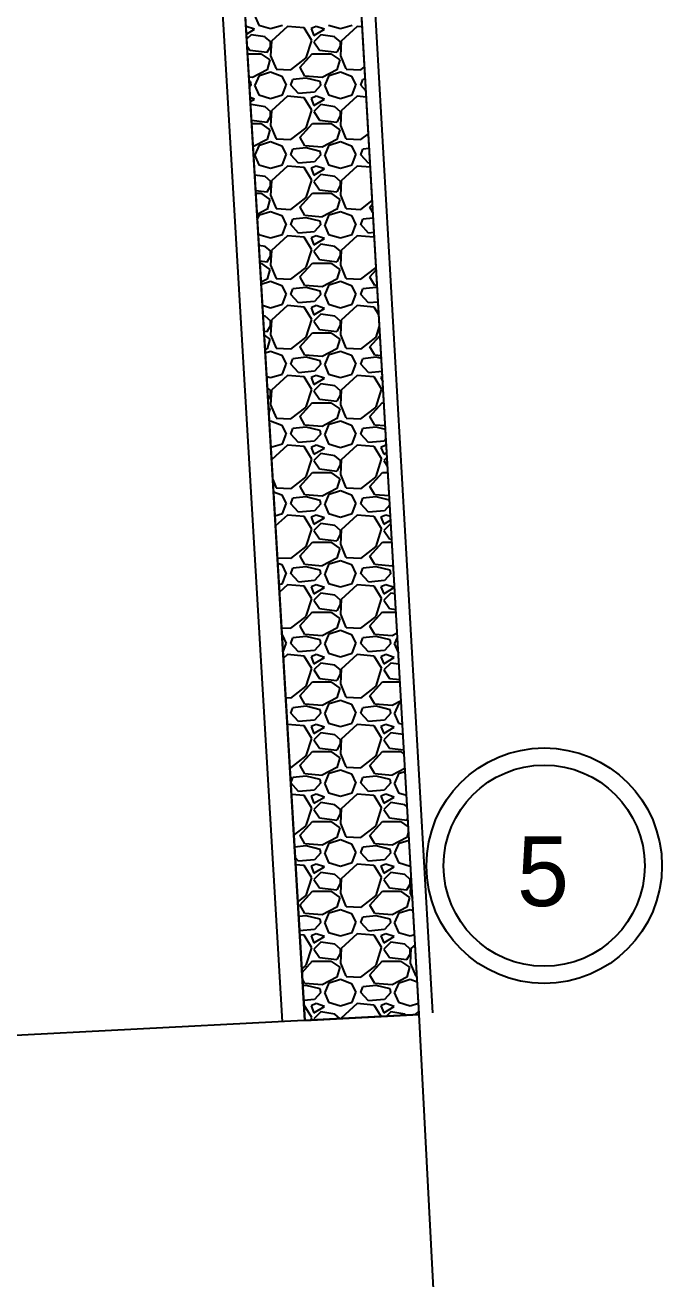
# Model space of a CAD drawing. Extents: x -31423 to 1909503, y -2344077 to 1640342.
# Drawn here: x 112482 to 121605, y -35104 to -17140 of the extents above; entities that cross this region are included whole.
import ezdxf

# ---------------------------------------------------------------- set-up
doc = ezdxf.new("R2010")
doc.units = 0
for name, color, linetype in [('Level 13', 7, 'Continuous'), ('Level 14', 7, 'Continuous'), ('Level 15', 7, 'Continuous'), ('Level 17', 7, 'Continuous'), ('Level 20', 7, 'Continuous')]:
    doc.layers.add(name, color=color, linetype=linetype)

msp = doc.modelspace()

# ---------------------------------------------------------------- linework, layer by layer
at = {"layer": 'Level 13'}
for p, q in [((118126, -31318), (46921, -34991)), ((118473, -37865), (118126, -31318))]:
    msp.add_line(p, q, dxfattribs=at)
at = {"layer": 'Level 14'}
for p, q in [((115770, -17000), (115830, -17140)), ((115650, -17160), (115645, -17162)), ((115770, -17200), (115650, -17160)), ((115652, -17271), (115770, -17200)), ((115830, -17140), (116000, -17190)), ((116000, -17190), (116170, -17140)), ((116240, -17160), (116010, -17370)), ((116480, -17180), (116240, -17160)), ((116591, -17360), (116481, -17180)), ((116650, -17160), (116580, -17190)), ((116580, -17190), (116620, -17290)), ((116620, -17290), (116770, -17200)), ((116770, -17200), (116650, -17160)), ((116830, -17140), (117000, -17190)), ((117000, -17190), (117170, -17140)), ((117240, -17160), (117010, -17370)), ((117313, -17166), (117240, -17160)), ((115720, -17280), (115656, -17344)), ((115920, -17310), (115720, -17280)), ((116001, -17381), (115921, -17311)), ((116010, -17370), (116000, -17580)), ((116000, -17440), (116000, -17380)), ((116510, -17610), (116590, -17360)), ((116720, -17280), (116620, -17380)), ((116620, -17380), (116700, -17500)), ((116920, -17310), (116720, -17280)), ((117001, -17381), (116921, -17311)), ((117010, -17370), (117000, -17580)), ((117000, -17440), (117000, -17380)), ((115662, -17443), (115700, -17500)), ((115668, -17550), (115860, -17550)), ((115700, -17500), (115950, -17530)), ((115860, -17550), (115990, -17640)), ((115951, -17530), (116001, -17440)), ((115999, -17579), (116079, -17769)), ((116420, -17749), (116600, -17549)), ((116600, -17550), (116860, -17550)), ((116700, -17500), (116950, -17530)), ((116860, -17550), (116990, -17640)), ((116951, -17530), (117001, -17440)), ((116999, -17579), (117079, -17769)), ((115950, -17779), (115740, -17889)), ((115990, -17640), (115950, -17780)), ((116080, -17770), (116290, -17780)), ((116290, -17781), (116510, -17611)), ((116491, -17870), (116421, -17750)), ((116950, -17779), (116740, -17889)), ((116990, -17640), (116950, -17780)), ((117080, -17770), (117290, -17780)), ((117290, -17781), (117345, -17739)), ((115740, -17890), (115688, -17886)), ((115710, -17950), (115692, -17945)), ((115720, -18000), (115710, -17950)), ((115780, -18000), (115840, -17860)), ((115840, -17860), (116000, -17810)), ((116000, -17810), (116160, -17870)), ((116160, -17870), (116220, -18000)), ((116290, -18000), (116320, -17920)), ((116510, -17900), (116320, -17920)), ((116740, -17890), (116490, -17870)), ((116710, -17950), (116510, -17900)), ((116720, -18000), (116710, -17950)), ((116780, -18000), (116840, -17860)), ((116840, -17860), (117000, -17810)), ((117000, -17810), (117160, -17870)), ((117160, -17870), (117220, -18000)), ((117290, -18000), (117320, -17920)), ((117356, -17916), (117320, -17920)), ((115720, -17999), (115696, -18025)), ((115770, -18000), (115830, -18140)), ((115830, -18140), (116000, -18190)), ((116000, -18190), (116170, -18140)), ((116170, -18139), (116220, -17999)), ((116400, -18119), (116290, -17999)), ((116630, -18100), (116400, -18120)), ((116720, -17999), (116630, -18099)), ((116770, -18000), (116830, -18140)), ((116830, -18140), (117000, -18190)), ((117000, -18190), (117170, -18140)), ((117170, -18139), (117220, -17999)), ((117365, -18081), (117290, -17999)), ((115770, -18200), (115705, -18178)), ((115709, -18237), (115770, -18200)), ((115720, -18280), (115712, -18288)), ((115920, -18310), (115720, -18280)), ((116001, -18381), (115921, -18311)), ((116240, -18160), (116010, -18370)), ((116480, -18180), (116240, -18160)), ((116591, -18360), (116481, -18180)), ((116650, -18160), (116580, -18190)), ((116580, -18190), (116620, -18290)), ((116620, -18290), (116770, -18200)), ((116720, -18280), (116620, -18380)), ((116770, -18200), (116650, -18160)), ((116920, -18310), (116720, -18280)), ((117001, -18381), (116921, -18311)), ((117240, -18160), (117010, -18370)), ((117370, -18171), (117240, -18160)), ((115725, -18503), (115950, -18530)), ((115951, -18530), (116001, -18440)), ((116010, -18370), (116000, -18580)), ((116000, -18440), (116000, -18380)), ((116510, -18610), (116590, -18360)), ((116620, -18380), (116700, -18500)), ((116700, -18500), (116950, -18530)), ((116951, -18530), (117001, -18440)), ((117010, -18370), (117000, -18580)), ((117000, -18440), (117000, -18380)), ((115728, -18550), (115860, -18550)), ((115860, -18550), (115990, -18640)), ((115990, -18640), (115950, -18780)), ((115999, -18579), (116079, -18769)), ((116290, -18781), (116510, -18611)), ((116420, -18749), (116600, -18549)), ((116600, -18550), (116860, -18550)), ((116860, -18550), (116990, -18640)), ((116990, -18640), (116950, -18780)), ((116999, -18579), (117079, -18769)), ((115950, -18779), (115747, -18885)), ((115780, -19000), (115840, -18860)), ((115840, -18860), (116000, -18810)), ((116000, -18810), (116160, -18870)), ((116080, -18770), (116290, -18780)), ((116491, -18870), (116421, -18750)), ((116950, -18779), (116740, -18889)), ((116780, -19000), (116840, -18860)), ((116840, -18860), (117000, -18810)), ((117000, -18810), (117160, -18870)), ((117080, -18770), (117290, -18780)), ((117290, -18781), (117401, -18696)), ((115770, -19000), (115830, -19140)), ((116160, -18870), (116220, -19000)), ((116170, -19139), (116220, -18999)), ((116290, -19000), (116320, -18920)), ((116400, -19119), (116290, -18999)), ((116510, -18900), (116320, -18920)), ((116740, -18890), (116490, -18870)), ((116710, -18950), (116510, -18900)), ((116720, -18999), (116630, -19099)), ((116720, -19000), (116710, -18950)), ((116770, -19000), (116830, -19140)), ((117160, -18870), (117220, -19000)), ((117170, -19139), (117220, -18999)), ((117290, -19000), (117320, -18920)), ((117400, -19119), (117290, -18999)), ((117413, -18910), (117320, -18920)), ((115770, -19200), (115766, -19199)), ((115766, -19202), (115770, -19200)), ((115830, -19140), (116000, -19190)), ((116000, -19190), (116170, -19140)), ((116240, -19160), (116010, -19370)), ((116480, -19180), (116240, -19160)), ((116630, -19100), (116400, -19120)), ((116591, -19360), (116481, -19180)), ((116650, -19160), (116580, -19190)), ((116580, -19190), (116620, -19290)), ((116620, -19290), (116770, -19200)), ((116770, -19200), (116650, -19160)), ((116830, -19140), (117000, -19190)), ((117000, -19190), (117170, -19140)), ((117240, -19160), (117010, -19370)), ((117428, -19176), (117240, -19160)), ((117425, -19118), (117400, -19120)), ((115920, -19310), (115771, -19288)), ((116001, -19380), (115921, -19310)), ((116010, -19370), (116000, -19580)), ((116000, -19440), (116000, -19380)), ((116510, -19610), (116590, -19360)), ((116720, -19280), (116620, -19380)), ((116620, -19380), (116700, -19500)), ((116920, -19310), (116720, -19280)), ((117001, -19380), (116921, -19310)), ((117010, -19370), (117000, -19580)), ((117000, -19440), (117000, -19380)), ((115785, -19510), (115950, -19530)), ((115787, -19550), (115860, -19550)), ((115860, -19550), (115990, -19640)), ((115951, -19530), (116001, -19440)), ((115999, -19579), (116079, -19769)), ((116420, -19749), (116600, -19549)), ((116600, -19550), (116860, -19550)), ((116700, -19500), (116950, -19530)), ((116860, -19550), (116990, -19640)), ((116951, -19530), (117001, -19440)), ((116999, -19579), (117079, -19769)), ((115990, -19640), (115950, -19780)), ((116290, -19781), (116510, -19611)), ((116491, -19870), (116421, -19750)), ((116990, -19640), (116950, -19780)), ((117290, -19781), (117456, -19654)), ((117420, -19749), (117459, -19706)), ((117466, -19827), (117421, -19750)), ((115950, -19779), (115805, -19855)), ((115809, -19930), (115840, -19860)), ((115840, -19860), (116000, -19810)), ((116000, -19810), (116160, -19870)), ((116080, -19770), (116290, -19780)), ((116160, -19870), (116220, -20000)), ((116290, -20000), (116320, -19920)), ((116510, -19900), (116320, -19920)), ((116740, -19890), (116490, -19870)), ((116710, -19950), (116510, -19900)), ((116950, -19779), (116740, -19889)), ((116780, -20000), (116840, -19860)), ((116840, -19860), (117000, -19810)), ((117000, -19810), (117160, -19870)), ((117080, -19770), (117290, -19780)), ((117160, -19870), (117220, -20000)), ((117290, -20000), (117320, -19920)), ((117470, -19904), (117320, -19920)), ((115821, -20119), (115830, -20140)), ((116170, -20139), (116220, -19999)), ((116400, -20119), (116290, -19999)), ((116630, -20100), (116400, -20120)), ((116720, -19999), (116630, -20099)), ((116720, -20000), (116710, -19950)), ((116770, -20000), (116830, -20140)), ((117170, -20139), (117220, -19999)), ((117400, -20119), (117290, -19999)), ((117482, -20113), (117400, -20120)), ((115830, -20140), (116000, -20190)), ((115920, -20310), (115831, -20297)), ((116000, -20190), (116170, -20140)), ((116240, -20160), (116010, -20370)), ((116480, -20180), (116240, -20160)), ((116591, -20360), (116481, -20180)), ((116650, -20160), (116580, -20190)), ((116580, -20190), (116620, -20290)), ((116620, -20290), (116770, -20200)), ((116720, -20280), (116620, -20380)), ((116770, -20200), (116650, -20160)), ((116920, -20310), (116720, -20280)), ((116830, -20140), (117000, -20190)), ((117000, -20190), (117170, -20140)), ((117240, -20160), (117010, -20370)), ((117480, -20180), (117240, -20160)), ((117486, -20189), (117481, -20180)), ((116001, -20380), (115921, -20310)), ((115951, -20530), (116001, -20440)), ((116010, -20370), (116000, -20580)), ((116000, -20440), (116000, -20380)), ((116510, -20610), (116590, -20360)), ((116620, -20380), (116700, -20500)), ((117001, -20380), (116921, -20310)), ((116951, -20530), (117001, -20440)), ((117010, -20370), (117000, -20580)), ((117000, -20440), (117000, -20380)), ((115844, -20517), (115950, -20530)), ((115846, -20550), (115860, -20550)), ((115860, -20550), (115990, -20640)), ((115990, -20640), (115950, -20780)), ((115999, -20579), (116079, -20769)), ((116290, -20781), (116510, -20611)), ((116420, -20749), (116600, -20549)), ((116600, -20550), (116860, -20550)), ((116700, -20500), (116950, -20530)), ((116860, -20550), (116990, -20640)), ((116990, -20640), (116950, -20780)), ((116999, -20579), (117079, -20769)), ((117290, -20781), (117510, -20611)), ((117420, -20749), (117513, -20646)), ((117510, -20610), (117511, -20609)), ((115950, -20779), (115863, -20825)), ((115864, -20852), (116000, -20810)), ((116000, -20810), (116160, -20870)), ((116080, -20770), (116290, -20780)), ((116491, -20870), (116421, -20750)), ((116950, -20779), (116740, -20889)), ((116840, -20860), (117000, -20810)), ((117000, -20810), (117160, -20870)), ((117080, -20770), (117290, -20780)), ((117491, -20870), (117421, -20750)), ((116160, -20870), (116220, -21000)), ((116170, -21139), (116220, -20999)), ((116290, -21000), (116320, -20920)), ((116400, -21119), (116290, -20999)), ((116510, -20900), (116320, -20920)), ((116740, -20890), (116490, -20870)), ((116710, -20950), (116510, -20900)), ((116720, -20999), (116630, -21099)), ((116720, -21000), (116710, -20950)), ((116770, -21000), (116830, -21140)), ((116780, -21000), (116840, -20860)), ((117160, -20870), (117220, -21000)), ((117170, -21139), (117220, -20999)), ((117290, -21000), (117320, -20920)), ((117400, -21119), (117290, -20999)), ((117510, -20900), (117320, -20920)), ((117526, -20873), (117490, -20870)), ((117528, -20904), (117510, -20900)), ((115882, -21155), (116000, -21190)), ((116000, -21190), (116170, -21140)), ((116240, -21160), (116010, -21370)), ((116480, -21180), (116240, -21160)), ((116630, -21100), (116400, -21120)), ((116591, -21360), (116481, -21180)), ((116650, -21160), (116580, -21190)), ((116580, -21190), (116620, -21290)), ((116770, -21200), (116650, -21160)), ((116830, -21140), (117000, -21190)), ((117000, -21190), (117170, -21140)), ((117240, -21160), (117010, -21370)), ((117480, -21180), (117240, -21160)), ((117539, -21108), (117400, -21120)), ((117550, -21293), (117481, -21180)), ((115920, -21310), (115891, -21306)), ((116001, -21380), (115921, -21310)), ((116010, -21370), (116000, -21580)), ((116510, -21610), (116590, -21360)), ((116620, -21290), (116770, -21200)), ((116720, -21280), (116620, -21380)), ((116920, -21310), (116720, -21280)), ((117001, -21380), (116921, -21310)), ((117010, -21370), (117000, -21580)), ((115904, -21525), (115950, -21530)), ((115951, -21530), (116001, -21440)), ((116000, -21440), (116000, -21380)), ((116420, -21749), (116600, -21549)), ((116600, -21550), (116860, -21550)), ((116620, -21380), (116700, -21500)), ((116700, -21500), (116950, -21530)), ((116860, -21550), (116990, -21640)), ((116951, -21530), (117001, -21440)), ((117000, -21440), (117000, -21380)), ((117510, -21610), (117559, -21456)), ((115908, -21583), (115990, -21640)), ((115990, -21640), (115950, -21780)), ((115999, -21579), (116079, -21769)), ((116290, -21781), (116510, -21611)), ((116990, -21640), (116950, -21780)), ((116999, -21579), (117079, -21769)), ((117290, -21782), (117510, -21612)), ((117420, -21749), (117567, -21586)), ((115950, -21779), (115920, -21795)), ((115923, -21834), (116000, -21810)), ((116000, -21810), (116160, -21870)), ((116080, -21770), (116290, -21780)), ((116160, -21870), (116220, -22000)), ((116510, -21900), (116320, -21920)), ((116491, -21870), (116421, -21750)), ((116740, -21890), (116490, -21870)), ((116710, -21950), (116510, -21900)), ((116950, -21779), (116740, -21889)), ((116780, -22000), (116840, -21860)), ((116840, -21860), (117000, -21810)), ((117000, -21810), (117160, -21870)), ((117080, -21770), (117290, -21780)), ((117160, -21870), (117220, -22000)), ((117510, -21900), (117320, -21920)), ((117491, -21870), (117421, -21750)), ((117584, -21878), (117490, -21870)), ((117586, -21919), (117510, -21900)), ((116170, -22139), (116220, -21999)), ((116290, -22000), (116320, -21920)), ((116400, -22119), (116290, -21999)), ((116720, -21999), (116630, -22099)), ((116720, -22000), (116710, -21950)), ((116770, -22000), (116830, -22140)), ((117170, -22139), (117220, -21999)), ((117290, -22000), (117320, -21920)), ((117400, -22119), (117290, -21999)), ((115943, -22173), (116000, -22190)), ((116000, -22190), (116170, -22140)), ((116240, -22160), (116010, -22370)), ((116480, -22180), (116240, -22160)), ((116630, -22100), (116400, -22120)), ((116591, -22360), (116481, -22180)), ((116650, -22160), (116580, -22190)), ((116580, -22190), (116620, -22290)), ((116620, -22290), (116770, -22200)), ((116770, -22200), (116650, -22160)), ((116830, -22140), (117000, -22190)), ((117000, -22190), (117170, -22140)), ((117240, -22160), (117010, -22370)), ((117480, -22180), (117240, -22160)), ((117596, -22103), (117400, -22120)), ((117591, -22360), (117481, -22180)), ((117601, -22181), (117580, -22190)), ((117580, -22190), (117605, -22253)), ((116001, -22380), (115953, -22338)), ((115963, -22508), (116001, -22440)), ((116010, -22370), (116000, -22580)), ((116000, -22440), (116000, -22380)), ((116510, -22610), (116590, -22360)), ((116720, -22280), (116620, -22380)), ((116620, -22380), (116700, -22500)), ((116920, -22310), (116720, -22280)), ((117001, -22380), (116921, -22310)), ((116951, -22530), (117001, -22440)), ((117010, -22370), (117000, -22580)), ((117000, -22440), (117000, -22380)), ((117510, -22610), (117590, -22360)), ((115970, -22626), (115990, -22640)), ((115999, -22579), (116079, -22769)), ((116290, -22782), (116510, -22612)), ((116420, -22749), (116600, -22549)), ((116600, -22550), (116860, -22550)), ((116700, -22500), (116950, -22530)), ((116860, -22550), (116990, -22640)), ((116999, -22579), (117079, -22769)), ((117290, -22782), (117510, -22612)), ((117420, -22749), (117600, -22549)), ((117600, -22550), (117622, -22550)), ((115990, -22640), (115974, -22698)), ((115981, -22816), (116000, -22810)), ((116000, -22810), (116160, -22870)), ((116080, -22770), (116290, -22780)), ((116491, -22870), (116421, -22750)), ((116950, -22779), (116740, -22889)), ((116840, -22860), (117000, -22810)), ((116990, -22640), (116950, -22780)), ((117000, -22810), (117160, -22870)), ((117080, -22770), (117290, -22780)), ((117491, -22870), (117421, -22750)), ((116160, -22870), (116220, -23000)), ((116290, -23000), (116320, -22920)), ((116510, -22900), (116320, -22920)), ((116740, -22890), (116490, -22870)), ((116710, -22950), (116510, -22900)), ((116720, -23000), (116710, -22950)), ((116780, -23000), (116840, -22860)), ((117160, -22870), (117220, -23000)), ((117290, -23000), (117320, -22920)), ((117510, -22900), (117320, -22920)), ((117641, -22882), (117490, -22870)), ((117644, -22933), (117510, -22900)), ((116003, -23189), (116170, -23140)), ((116240, -23160), (116014, -23367)), ((116170, -23139), (116220, -22999)), ((116480, -23180), (116240, -23160)), ((116400, -23119), (116290, -22999)), ((116630, -23100), (116400, -23120)), ((116650, -23160), (116580, -23190)), ((116720, -22999), (116630, -23099)), ((116770, -23200), (116650, -23160)), ((116770, -23000), (116830, -23140)), ((116830, -23140), (117000, -23190)), ((117000, -23190), (117170, -23140)), ((117240, -23160), (117010, -23370)), ((117170, -23139), (117220, -22999)), ((117480, -23180), (117240, -23160)), ((117400, -23119), (117290, -22999)), ((117630, -23100), (117400, -23120)), ((117650, -23160), (117580, -23190)), ((117652, -23074), (117630, -23099)), ((117657, -23162), (117650, -23160)), ((116591, -23360), (116481, -23180)), ((116580, -23190), (116620, -23290)), ((116620, -23290), (116770, -23200)), ((116720, -23280), (116620, -23380)), ((116920, -23310), (116720, -23280)), ((117000, -23380), (116921, -23310)), ((117591, -23360), (117481, -23180)), ((117580, -23190), (117620, -23290)), ((117620, -23290), (117663, -23264)), ((117667, -23333), (117620, -23380)), ((116510, -23610), (116590, -23360)), ((116620, -23380), (116700, -23500)), ((116700, -23500), (116950, -23530)), ((116951, -23530), (117001, -23440)), ((117010, -23370), (117000, -23580)), ((117000, -23440), (117000, -23380)), ((117510, -23610), (117590, -23360)), ((117620, -23380), (117675, -23462)), ((116031, -23653), (116079, -23769)), ((116290, -23782), (116510, -23612)), ((116420, -23749), (116600, -23549)), ((116600, -23550), (116860, -23550)), ((116860, -23550), (116990, -23640)), ((116990, -23640), (116950, -23780)), ((116999, -23579), (117079, -23769)), ((117290, -23782), (117510, -23612)), ((117420, -23749), (117600, -23549)), ((117600, -23550), (117680, -23550)), ((116041, -23825), (116160, -23870)), ((116080, -23770), (116290, -23780)), ((116160, -23870), (116220, -24000)), ((116491, -23870), (116421, -23750)), ((116740, -23890), (116490, -23870)), ((116950, -23779), (116740, -23889)), ((116780, -24000), (116840, -23860)), ((116840, -23860), (117000, -23810)), ((117000, -23810), (117160, -23870)), ((117080, -23770), (117290, -23780)), ((117160, -23870), (117220, -24000)), ((117491, -23870), (117421, -23750)), ((117699, -23887), (117490, -23870)), ((116170, -24139), (116220, -23999)), ((116290, -24000), (116320, -23920)), ((116400, -24119), (116290, -23999)), ((116510, -23900), (116320, -23920)), ((116710, -23950), (116510, -23900)), ((116720, -23999), (116630, -24099)), ((116720, -24000), (116710, -23950)), ((116770, -24000), (116830, -24140)), ((117170, -24139), (117220, -23999)), ((117290, -24000), (117320, -23920)), ((117400, -24119), (117290, -23999)), ((117510, -23900), (117320, -23920)), ((117703, -23948), (117510, -23900)), ((117706, -24014), (117630, -24099)), ((116061, -24172), (116170, -24140)), ((116240, -24160), (116070, -24315)), ((116480, -24180), (116240, -24160)), ((116630, -24100), (116400, -24120)), ((116591, -24360), (116481, -24180)), ((116650, -24160), (116580, -24190)), ((116580, -24190), (116620, -24290)), ((116620, -24290), (116770, -24200)), ((116770, -24200), (116650, -24160)), ((116830, -24140), (117000, -24190)), ((117000, -24190), (117170, -24140)), ((117240, -24160), (117010, -24370)), ((117480, -24180), (117240, -24160)), ((117630, -24100), (117400, -24120)), ((117591, -24360), (117481, -24180)), ((117650, -24160), (117580, -24190)), ((117580, -24190), (117620, -24290)), ((117620, -24290), (117719, -24231)), ((117716, -24182), (117650, -24160)), ((116510, -24610), (116590, -24360)), ((116720, -24280), (116620, -24380)), ((116620, -24380), (116700, -24500)), ((116920, -24310), (116720, -24280)), ((117000, -24380), (116920, -24310)), ((117010, -24370), (117000, -24580)), ((117000, -24440), (117000, -24380)), ((117510, -24610), (117590, -24360)), ((117720, -24280), (117620, -24380)), ((117620, -24380), (117700, -24500)), ((117722, -24280), (117720, -24280)), ((116420, -24749), (116600, -24549)), ((116600, -24550), (116860, -24550)), ((116700, -24500), (116950, -24530)), ((116860, -24550), (116990, -24640)), ((116951, -24530), (117001, -24440)), ((116999, -24579), (117079, -24769)), ((117420, -24749), (117600, -24549)), ((117600, -24550), (117737, -24550)), ((117700, -24500), (117735, -24504)), ((116097, -24771), (116290, -24780)), ((116290, -24782), (116510, -24612)), ((116491, -24870), (116421, -24750)), ((116950, -24779), (116740, -24889)), ((116990, -24640), (116950, -24780)), ((117080, -24770), (117290, -24780)), ((117290, -24782), (117510, -24612)), ((117491, -24870), (117421, -24750)), ((116102, -24848), (116160, -24870)), ((116160, -24870), (116220, -25000)), ((116290, -25000), (116320, -24920)), ((116510, -24900), (116320, -24920)), ((116740, -24890), (116490, -24870)), ((116710, -24950), (116510, -24900)), ((116720, -25000), (116710, -24950)), ((116780, -25000), (116840, -24860)), ((116840, -24860), (117000, -24810)), ((117000, -24810), (117160, -24870)), ((117160, -24870), (117220, -25000)), ((117290, -25000), (117320, -24920)), ((117510, -24900), (117320, -24920)), ((117740, -24890), (117490, -24870)), ((117710, -24950), (117510, -24900)), ((117720, -25000), (117710, -24950)), ((117756, -24881), (117740, -24889)), ((116120, -25155), (116170, -25140)), ((116170, -25139), (116220, -24999)), ((116400, -25119), (116290, -24999)), ((116630, -25100), (116400, -25120)), ((116720, -24999), (116630, -25099)), ((116770, -25000), (116830, -25140)), ((116830, -25140), (117000, -25190)), ((117000, -25190), (117170, -25140)), ((117170, -25139), (117220, -24999)), ((117400, -25119), (117290, -24999)), ((117630, -25100), (117400, -25120)), ((117720, -24999), (117630, -25099)), ((116240, -25160), (116126, -25264)), ((116480, -25180), (116240, -25160)), ((116591, -25360), (116481, -25180)), ((116650, -25160), (116580, -25190)), ((116580, -25190), (116620, -25290)), ((116620, -25290), (116770, -25200)), ((116720, -25280), (116620, -25380)), ((116770, -25200), (116650, -25160)), ((116920, -25310), (116720, -25280)), ((117000, -25380), (116920, -25310)), ((117240, -25160), (117010, -25370)), ((117480, -25180), (117240, -25160)), ((117591, -25360), (117481, -25180)), ((117650, -25160), (117580, -25190)), ((117580, -25190), (117620, -25290)), ((117620, -25290), (117770, -25200)), ((117720, -25280), (117620, -25380)), ((117770, -25200), (117650, -25160)), ((117780, -25289), (117720, -25280)), ((116510, -25610), (116590, -25360)), ((116620, -25380), (116700, -25500)), ((116700, -25500), (116950, -25530)), ((116951, -25530), (117001, -25440)), ((117010, -25370), (117000, -25580)), ((117000, -25440), (117000, -25380)), ((117510, -25610), (117590, -25360)), ((117620, -25380), (117700, -25500)), ((117700, -25500), (117792, -25511)), ((116290, -25782), (116510, -25612)), ((116420, -25749), (116600, -25549)), ((116600, -25550), (116860, -25550)), ((116860, -25550), (116990, -25640)), ((116990, -25640), (116950, -25780)), ((116999, -25579), (117079, -25769)), ((117290, -25782), (117510, -25612)), ((117420, -25749), (117600, -25549)), ((117600, -25550), (117795, -25550)), ((116157, -25774), (116290, -25780)), ((116491, -25870), (116421, -25750)), ((116950, -25779), (116740, -25889)), ((116780, -26000), (116840, -25860)), ((116840, -25860), (117000, -25810)), ((117000, -25810), (117160, -25870)), ((117080, -25770), (117290, -25780)), ((117491, -25870), (117421, -25750)), ((117812, -25851), (117740, -25889)), ((116163, -25876), (116220, -26000)), ((116177, -26119), (116220, -25999)), ((116290, -26000), (116320, -25920)), ((116400, -26119), (116290, -25999)), ((116510, -25900), (116320, -25920)), ((116740, -25890), (116490, -25870)), ((116710, -25950), (116510, -25900)), ((116720, -25999), (116630, -26099)), ((116720, -26000), (116710, -25950)), ((116770, -26000), (116830, -26140)), ((117160, -25870), (117220, -26000)), ((117170, -26139), (117220, -25999)), ((117290, -26000), (117320, -25920)), ((117400, -26119), (117290, -25999)), ((117510, -25900), (117320, -25920)), ((117740, -25890), (117490, -25870)), ((117710, -25950), (117510, -25900)), ((117720, -25999), (117630, -26099)), ((117720, -26000), (117710, -25950)), ((117770, -26000), (117829, -26137)), ((117780, -26000), (117816, -25916)), ((116240, -26160), (116183, -26212)), ((116480, -26180), (116240, -26160)), ((116630, -26100), (116400, -26120)), ((116591, -26360), (116481, -26180)), ((116650, -26160), (116580, -26190)), ((116580, -26190), (116620, -26290)), ((116620, -26290), (116770, -26200)), ((116770, -26200), (116650, -26160)), ((116830, -26140), (117000, -26190)), ((117000, -26190), (117170, -26140)), ((117240, -26160), (117010, -26370)), ((117480, -26180), (117240, -26160)), ((117630, -26100), (117400, -26120)), ((117591, -26360), (117481, -26180)), ((117650, -26160), (117580, -26190)), ((117580, -26190), (117620, -26290)), ((117620, -26290), (117770, -26200)), ((117770, -26200), (117650, -26160)), ((116510, -26610), (116590, -26360)), ((116720, -26280), (116620, -26380)), ((116620, -26380), (116700, -26500)), ((116920, -26310), (116720, -26280)), ((117000, -26380), (116920, -26310)), ((117010, -26370), (117000, -26580)), ((117000, -26440), (117000, -26380)), ((117510, -26610), (117590, -26360)), ((117720, -26280), (117620, -26380)), ((117620, -26380), (117700, -26500)), ((117838, -26298), (117720, -26280)), ((116420, -26749), (116600, -26549)), ((116600, -26550), (116860, -26550)), ((116700, -26500), (116950, -26530)), ((116860, -26550), (116990, -26640)), ((116951, -26530), (117001, -26440)), ((116999, -26579), (117079, -26769)), ((117420, -26749), (117600, -26549)), ((117600, -26550), (117852, -26550)), ((117700, -26500), (117850, -26518)), ((116290, -26782), (116510, -26612)), ((116491, -26870), (116421, -26750)), ((116990, -26640), (116950, -26780)), ((117290, -26782), (117510, -26612)), ((117491, -26870), (117421, -26750)), ((116216, -26776), (116290, -26780)), ((116290, -27000), (116320, -26920)), ((116510, -26900), (116320, -26920)), ((116740, -26890), (116490, -26870)), ((116710, -26950), (116510, -26900)), ((116950, -26779), (116740, -26889)), ((116780, -27000), (116840, -26860)), ((116840, -26860), (117000, -26810)), ((117000, -26810), (117160, -26870)), ((117080, -26770), (117290, -26780)), ((117160, -26870), (117220, -27000)), ((117290, -27000), (117320, -26920)), ((117510, -26900), (117320, -26920)), ((117740, -26890), (117490, -26870)), ((117710, -26950), (117510, -26900)), ((117868, -26822), (117740, -26889)), ((117780, -27000), (117840, -26860)), ((117840, -26860), (117870, -26851)), ((116400, -27119), (116290, -26999)), ((116630, -27100), (116400, -27120)), ((116720, -26999), (116630, -27099)), ((116720, -27000), (116710, -26950)), ((116770, -27000), (116830, -27140)), ((117170, -27139), (117220, -26999)), ((117400, -27119), (117290, -26999)), ((117630, -27100), (117400, -27120)), ((117720, -26999), (117630, -27099)), ((117720, -27000), (117710, -26950)), ((117770, -27000), (117830, -27140)), ((116240, -27160), (116239, -27161)), ((116480, -27180), (116240, -27160)), ((116591, -27360), (116481, -27180)), ((116650, -27160), (116580, -27190)), ((116580, -27190), (116620, -27290)), ((116620, -27290), (116770, -27200)), ((116720, -27280), (116620, -27380)), ((116770, -27200), (116650, -27160)), ((116920, -27310), (116720, -27280)), ((116830, -27140), (117000, -27190)), ((117000, -27190), (117170, -27140)), ((117240, -27160), (117010, -27370)), ((117480, -27180), (117240, -27160)), ((117591, -27360), (117481, -27180)), ((117650, -27160), (117580, -27190)), ((117580, -27190), (117620, -27290)), ((117620, -27290), (117770, -27200)), ((117720, -27280), (117620, -27380)), ((117770, -27200), (117650, -27160)), ((117896, -27306), (117720, -27280)), ((117830, -27140), (117887, -27157)), ((116510, -27610), (116590, -27360)), ((116620, -27380), (116700, -27500)), ((117000, -27380), (116920, -27310)), ((116951, -27530), (117001, -27440)), ((117010, -27370), (117000, -27580)), ((117000, -27440), (117000, -27380)), ((117510, -27610), (117590, -27360)), ((117620, -27380), (117700, -27500)), ((116290, -27782), (116510, -27612)), ((116420, -27749), (116600, -27549)), ((116600, -27550), (116860, -27550)), ((116700, -27500), (116950, -27530)), ((116860, -27550), (116990, -27640)), ((116990, -27640), (116950, -27780)), ((116999, -27579), (117079, -27769)), ((117290, -27782), (117510, -27612)), ((117420, -27749), (117600, -27549)), ((117600, -27550), (117860, -27550)), ((117700, -27500), (117908, -27525)), ((117860, -27550), (117912, -27586)), ((116276, -27779), (116290, -27780)), ((116491, -27870), (116421, -27750)), ((116950, -27779), (116740, -27889)), ((116840, -27860), (117000, -27810)), ((117000, -27810), (117160, -27870)), ((117080, -27770), (117290, -27780)), ((117491, -27870), (117421, -27750)), ((117924, -27793), (117740, -27889)), ((117840, -27860), (117926, -27833)), ((116290, -28000), (116320, -27920)), ((116400, -28119), (116290, -27999)), ((116510, -27900), (116320, -27920)), ((116740, -27890), (116490, -27870)), ((116710, -27950), (116510, -27900)), ((116720, -27999), (116630, -28099)), ((116720, -28000), (116710, -27950)), ((116770, -28000), (116830, -28140)), ((116780, -28000), (116840, -27860)), ((117160, -27870), (117220, -28000)), ((117170, -28139), (117220, -27999)), ((117290, -28000), (117320, -27920)), ((117400, -28119), (117290, -27999)), ((117510, -27900), (117320, -27920)), ((117740, -27890), (117490, -27870)), ((117710, -27950), (117510, -27900)), ((117720, -27999), (117630, -28099)), ((117720, -28000), (117710, -27950)), ((117770, -28000), (117830, -28140)), ((117780, -28000), (117840, -27860)), ((116480, -28180), (116299, -28165)), ((116630, -28100), (116400, -28120)), ((116591, -28360), (116481, -28180)), ((116650, -28160), (116580, -28190)), ((116580, -28190), (116620, -28290)), ((116620, -28290), (116770, -28200)), ((116770, -28200), (116650, -28160)), ((116830, -28140), (117000, -28190)), ((117000, -28190), (117170, -28140)), ((117240, -28160), (117010, -28370)), ((117480, -28180), (117240, -28160)), ((117630, -28100), (117400, -28120)), ((117591, -28360), (117481, -28180)), ((117650, -28160), (117580, -28190)), ((117580, -28190), (117620, -28290)), ((117620, -28290), (117770, -28200)), ((117770, -28200), (117650, -28160)), ((117830, -28140), (117946, -28174)), ((116510, -28610), (116590, -28360)), ((116720, -28280), (116620, -28380)), ((116620, -28380), (116700, -28500)), ((116920, -28310), (116720, -28280)), ((117000, -28380), (116920, -28310)), ((117010, -28370), (117000, -28580)), ((117000, -28440), (117000, -28380)), ((117510, -28610), (117590, -28360)), ((117720, -28280), (117620, -28380)), ((117620, -28380), (117700, -28500)), ((117920, -28310), (117720, -28280)), ((117955, -28341), (117920, -28310)), ((116420, -28749), (116600, -28549)), ((116600, -28550), (116860, -28550)), ((116700, -28500), (116950, -28530)), ((116860, -28550), (116990, -28640)), ((116951, -28530), (117001, -28440)), ((117420, -28749), (117600, -28549)), ((117600, -28550), (117860, -28550)), ((117700, -28500), (117950, -28530)), ((117860, -28550), (117972, -28627)), ((117951, -28530), (117965, -28505)), ((116333, -28748), (116510, -28612)), ((116990, -28640), (116950, -28780)), ((116999, -28579), (117079, -28769)), ((117290, -28782), (117510, -28612)), ((117975, -28692), (117950, -28780)), ((116510, -28900), (116343, -28917)), ((116491, -28870), (116421, -28750)), ((116740, -28890), (116490, -28870)), ((116710, -28950), (116510, -28900)), ((116950, -28779), (116740, -28889)), ((116780, -29000), (116840, -28860)), ((116840, -28860), (117000, -28810)), ((117000, -28810), (117160, -28870)), ((117080, -28770), (117290, -28780)), ((117160, -28870), (117220, -29000)), ((117290, -29000), (117320, -28920)), ((117510, -28900), (117320, -28920)), ((117491, -28870), (117421, -28750)), ((117740, -28890), (117490, -28870)), ((117710, -28950), (117510, -28900)), ((117950, -28779), (117740, -28889)), ((117780, -29000), (117840, -28860)), ((117840, -28860), (117983, -28816)), ((116400, -29119), (116352, -29067)), ((116630, -29100), (116400, -29120)), ((116720, -28999), (116630, -29099)), ((116720, -29000), (116710, -28950)), ((116770, -29000), (116830, -29140)), ((117170, -29139), (117220, -28999)), ((117400, -29119), (117290, -28999)), ((117630, -29100), (117400, -29120)), ((117720, -28999), (117630, -29099)), ((117720, -29000), (117710, -28950)), ((117770, -29000), (117830, -29140)), ((116480, -29180), (116358, -29170)), ((116591, -29360), (116481, -29180)), ((116650, -29160), (116580, -29190)), ((116580, -29190), (116620, -29290)), ((116620, -29290), (116770, -29200)), ((116720, -29280), (116620, -29380)), ((116770, -29200), (116650, -29160)), ((116920, -29310), (116720, -29280)), ((116830, -29140), (117000, -29190)), ((117000, -29190), (117170, -29140)), ((117240, -29160), (117010, -29370)), ((117480, -29180), (117240, -29160)), ((117591, -29360), (117481, -29180)), ((117650, -29160), (117580, -29190)), ((117580, -29190), (117620, -29290)), ((117620, -29290), (117770, -29200)), ((117720, -29280), (117620, -29380)), ((117770, -29200), (117650, -29160)), ((117920, -29310), (117720, -29280)), ((117830, -29140), (118000, -29190)), ((118000, -29190), (118004, -29189)), ((116510, -29610), (116590, -29360)), ((116620, -29380), (116700, -29500)), ((117000, -29380), (116920, -29310)), ((116951, -29530), (117001, -29440)), ((117010, -29370), (117000, -29580)), ((117000, -29440), (117000, -29380)), ((117510, -29610), (117590, -29360)), ((117620, -29380), (117700, -29500)), ((118000, -29380), (117920, -29310)), ((117951, -29530), (118001, -29440)), ((118010, -29370), (118000, -29580)), ((118000, -29440), (118000, -29380)), ((118014, -29366), (118010, -29370)), ((116390, -29704), (116510, -29612)), ((116420, -29749), (116600, -29549)), ((116600, -29550), (116860, -29550)), ((116700, -29500), (116950, -29530)), ((116860, -29550), (116990, -29640)), ((116990, -29640), (116950, -29780)), ((116999, -29579), (117079, -29769)), ((117290, -29782), (117510, -29612)), ((117420, -29749), (117600, -29549)), ((117600, -29550), (117860, -29550)), ((117700, -29500), (117950, -29530)), ((117860, -29550), (117990, -29640)), ((117990, -29640), (117950, -29780)), ((117999, -29579), (118031, -29653)), ((116491, -29870), (116421, -29750)), ((116950, -29779), (116740, -29889)), ((116840, -29860), (117000, -29810)), ((117000, -29810), (117160, -29870)), ((117080, -29770), (117290, -29780)), ((117491, -29870), (117421, -29750)), ((117950, -29779), (117740, -29889)), ((117840, -29860), (118000, -29810)), ((118000, -29810), (118041, -29825)), ((116510, -29900), (116402, -29911)), ((116740, -29890), (116490, -29870)), ((116710, -29950), (116510, -29900)), ((116720, -29999), (116630, -30099)), ((116720, -30000), (116710, -29950)), ((116770, -30000), (116830, -30140)), ((116780, -30000), (116840, -29860)), ((117160, -29870), (117220, -30000)), ((117170, -30139), (117220, -29999)), ((117290, -30000), (117320, -29920)), ((117400, -30119), (117290, -29999)), ((117510, -29900), (117320, -29920)), ((117740, -29890), (117490, -29870)), ((117710, -29950), (117510, -29900)), ((117720, -29999), (117630, -30099)), ((117720, -30000), (117710, -29950)), ((117770, -30000), (117830, -30140)), ((117780, -30000), (117840, -29860)), ((116630, -30100), (116415, -30119)), ((116480, -30180), (116418, -30175)), ((116591, -30360), (116481, -30180)), ((116650, -30160), (116580, -30190)), ((116770, -30200), (116650, -30160)), ((116830, -30140), (117000, -30190)), ((117000, -30190), (117170, -30140)), ((117240, -30160), (117010, -30370)), ((117480, -30180), (117240, -30160)), ((117630, -30100), (117400, -30120)), ((117591, -30360), (117481, -30180)), ((117650, -30160), (117580, -30190)), ((117770, -30200), (117650, -30160)), ((117830, -30140), (118000, -30190)), ((118000, -30190), (118061, -30172)), ((116580, -30190), (116620, -30290)), ((116620, -30290), (116770, -30200)), ((116720, -30280), (116620, -30380)), ((116920, -30310), (116720, -30280)), ((117000, -30380), (116920, -30310)), ((117580, -30190), (117620, -30290)), ((117620, -30290), (117770, -30200)), ((117720, -30280), (117620, -30380)), ((117920, -30310), (117720, -30280)), ((118000, -30380), (117920, -30310)), ((118069, -30316), (118010, -30370)), ((116510, -30610), (116590, -30360)), ((116620, -30380), (116700, -30500)), ((116700, -30500), (116950, -30530)), ((116951, -30530), (117001, -30440)), ((117010, -30370), (117000, -30580)), ((117000, -30440), (117000, -30380)), ((117510, -30610), (117590, -30360)), ((117620, -30380), (117700, -30500)), ((117700, -30500), (117950, -30530)), ((117951, -30530), (118001, -30440)), ((118010, -30370), (118000, -30580)), ((118000, -30440), (118000, -30380)), ((116447, -30661), (116510, -30612)), ((116450, -30716), (116600, -30549)), ((116600, -30550), (116860, -30550)), ((116860, -30550), (116990, -30640)), ((116990, -30640), (116950, -30780)), ((116999, -30579), (117079, -30769)), ((117290, -30782), (117510, -30612)), ((117420, -30749), (117600, -30549)), ((117600, -30550), (117860, -30550)), ((117860, -30550), (117990, -30640)), ((117990, -30640), (117950, -30780)), ((117999, -30579), (118079, -30769)), ((116491, -30870), (116456, -30810)), ((116740, -30890), (116490, -30870)), ((116950, -30779), (116740, -30889)), ((116780, -31000), (116840, -30860)), ((116840, -30860), (117000, -30810)), ((117000, -30810), (117160, -30870)), ((117080, -30770), (117290, -30780)), ((117160, -30870), (117220, -31000)), ((117491, -30870), (117421, -30750)), ((117740, -30890), (117490, -30870)), ((117950, -30779), (117740, -30889)), ((117780, -31000), (117840, -30860)), ((117840, -30860), (118000, -30810)), ((118000, -30810), (118099, -30847)), ((118080, -30770), (118095, -30771)), ((116510, -30900), (116461, -30905)), ((116710, -30950), (116510, -30900)), ((116720, -30999), (116630, -31099)), ((116720, -31000), (116710, -30950)), ((116770, -31000), (116830, -31140)), ((117170, -31139), (117220, -30999)), ((117290, -31000), (117320, -30920)), ((117400, -31119), (117290, -30999)), ((117510, -30900), (117320, -30920)), ((117710, -30950), (117510, -30900)), ((117720, -30999), (117630, -31099)), ((117720, -31000), (117710, -30950)), ((117770, -31000), (117830, -31140)), ((116630, -31100), (116474, -31114)), ((116480, -31180), (116478, -31180)), ((116591, -31360), (116481, -31180)), ((116650, -31160), (116580, -31190)), ((116580, -31190), (116620, -31290)), ((116620, -31290), (116770, -31200)), ((116770, -31200), (116650, -31160)), ((116830, -31140), (117000, -31190)), ((117000, -31190), (117170, -31140)), ((117240, -31160), (117010, -31370)), ((117480, -31180), (117240, -31160)), ((117630, -31100), (117400, -31120)), ((117582, -31346), (117481, -31180)), ((117650, -31160), (117580, -31190)), ((117580, -31190), (117620, -31290)), ((117620, -31290), (117770, -31200)), ((117770, -31200), (117650, -31160)), ((117830, -31140), (118000, -31190)), ((118000, -31190), (118117, -31155)), ((116578, -31398), (116590, -31360)), ((116720, -31280), (116620, -31380)), ((116620, -31380), (116630, -31395)), ((116920, -31310), (116720, -31280)), ((116996, -31376), (116920, -31310)), ((117010, -31370), (117009, -31376)), ((117720, -31280), (117658, -31342)), ((117920, -31310), (117720, -31280)), ((117940, -31328), (117920, -31310)), ((118123, -31266), (118063, -31321))]:
    msp.add_line(p, q, dxfattribs=at)
at = {"layer": 'Level 15'}
for p, q in [((118125, -31305), (117074, -13012)), ((118325, -31294), (117273, -13001)), ((116171, -31419), (115097, -13330))]:
    msp.add_line(p, q, dxfattribs=at)
msp.add_lwpolyline([(117085, -13212), (115416, -13311), (116491, -31402), (118126, -31318)], close=True, dxfattribs=at)
at = {"layer": 'Level 17'}
msp.add_line((116491, -31402), (115416, -13311), dxfattribs=at)
at = {"layer": 'Level 20'}
for radius in [1687, 1441]:
    msp.add_circle((119918, -29184), radius, dxfattribs=at)

# ---------------------------------------------------------------- texts
msp.add_text('5', height=1000, dxfattribs=at).set_placement((119529, -29763))

doc.saveas('drawing.dxf')
